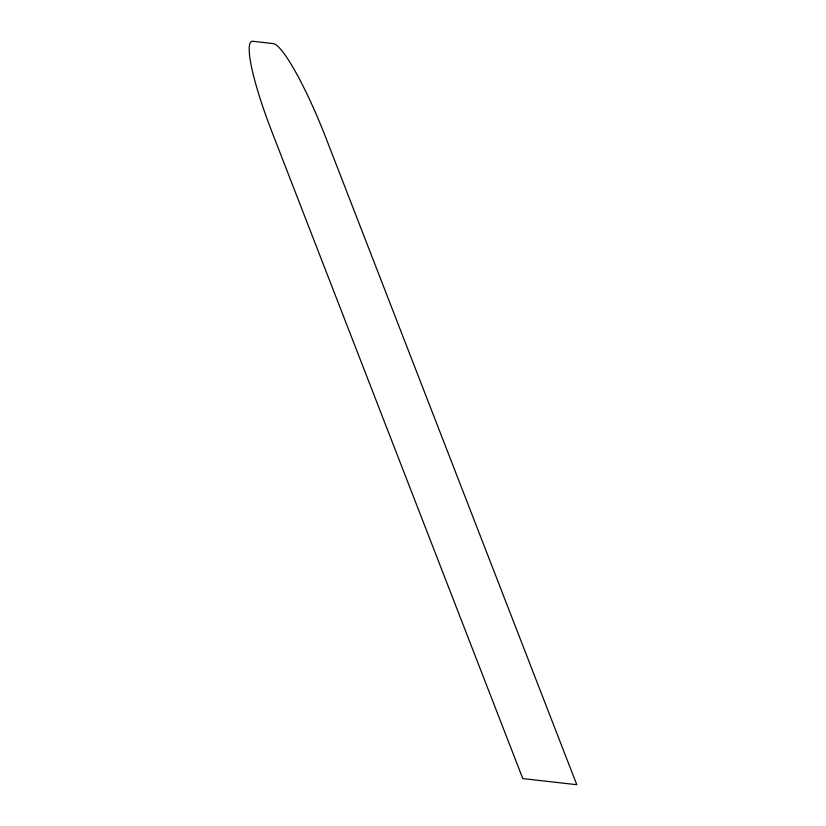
<?xml version="1.0" encoding="UTF-8"?>
<svg xmlns="http://www.w3.org/2000/svg" width="826" height="826" viewBox="0 0 826 826"><rect width="100%" height="100%" fill="white"/><g stroke="black" fill="none" stroke-linecap="round" stroke-linejoin="round"><path stroke-width="1.24" d="M273.189 43.592L252.952 41.3A99.43 14.992 68.1 0 0 249.215 47.598L249.318 52.719A99.43 14.992 68.1 0 0 271.919 131.788L522.796 778.588L576.785 784.7L325.909 137.901A99.43 14.992 68.1 0 0 273.189 43.592"/></g></svg>
